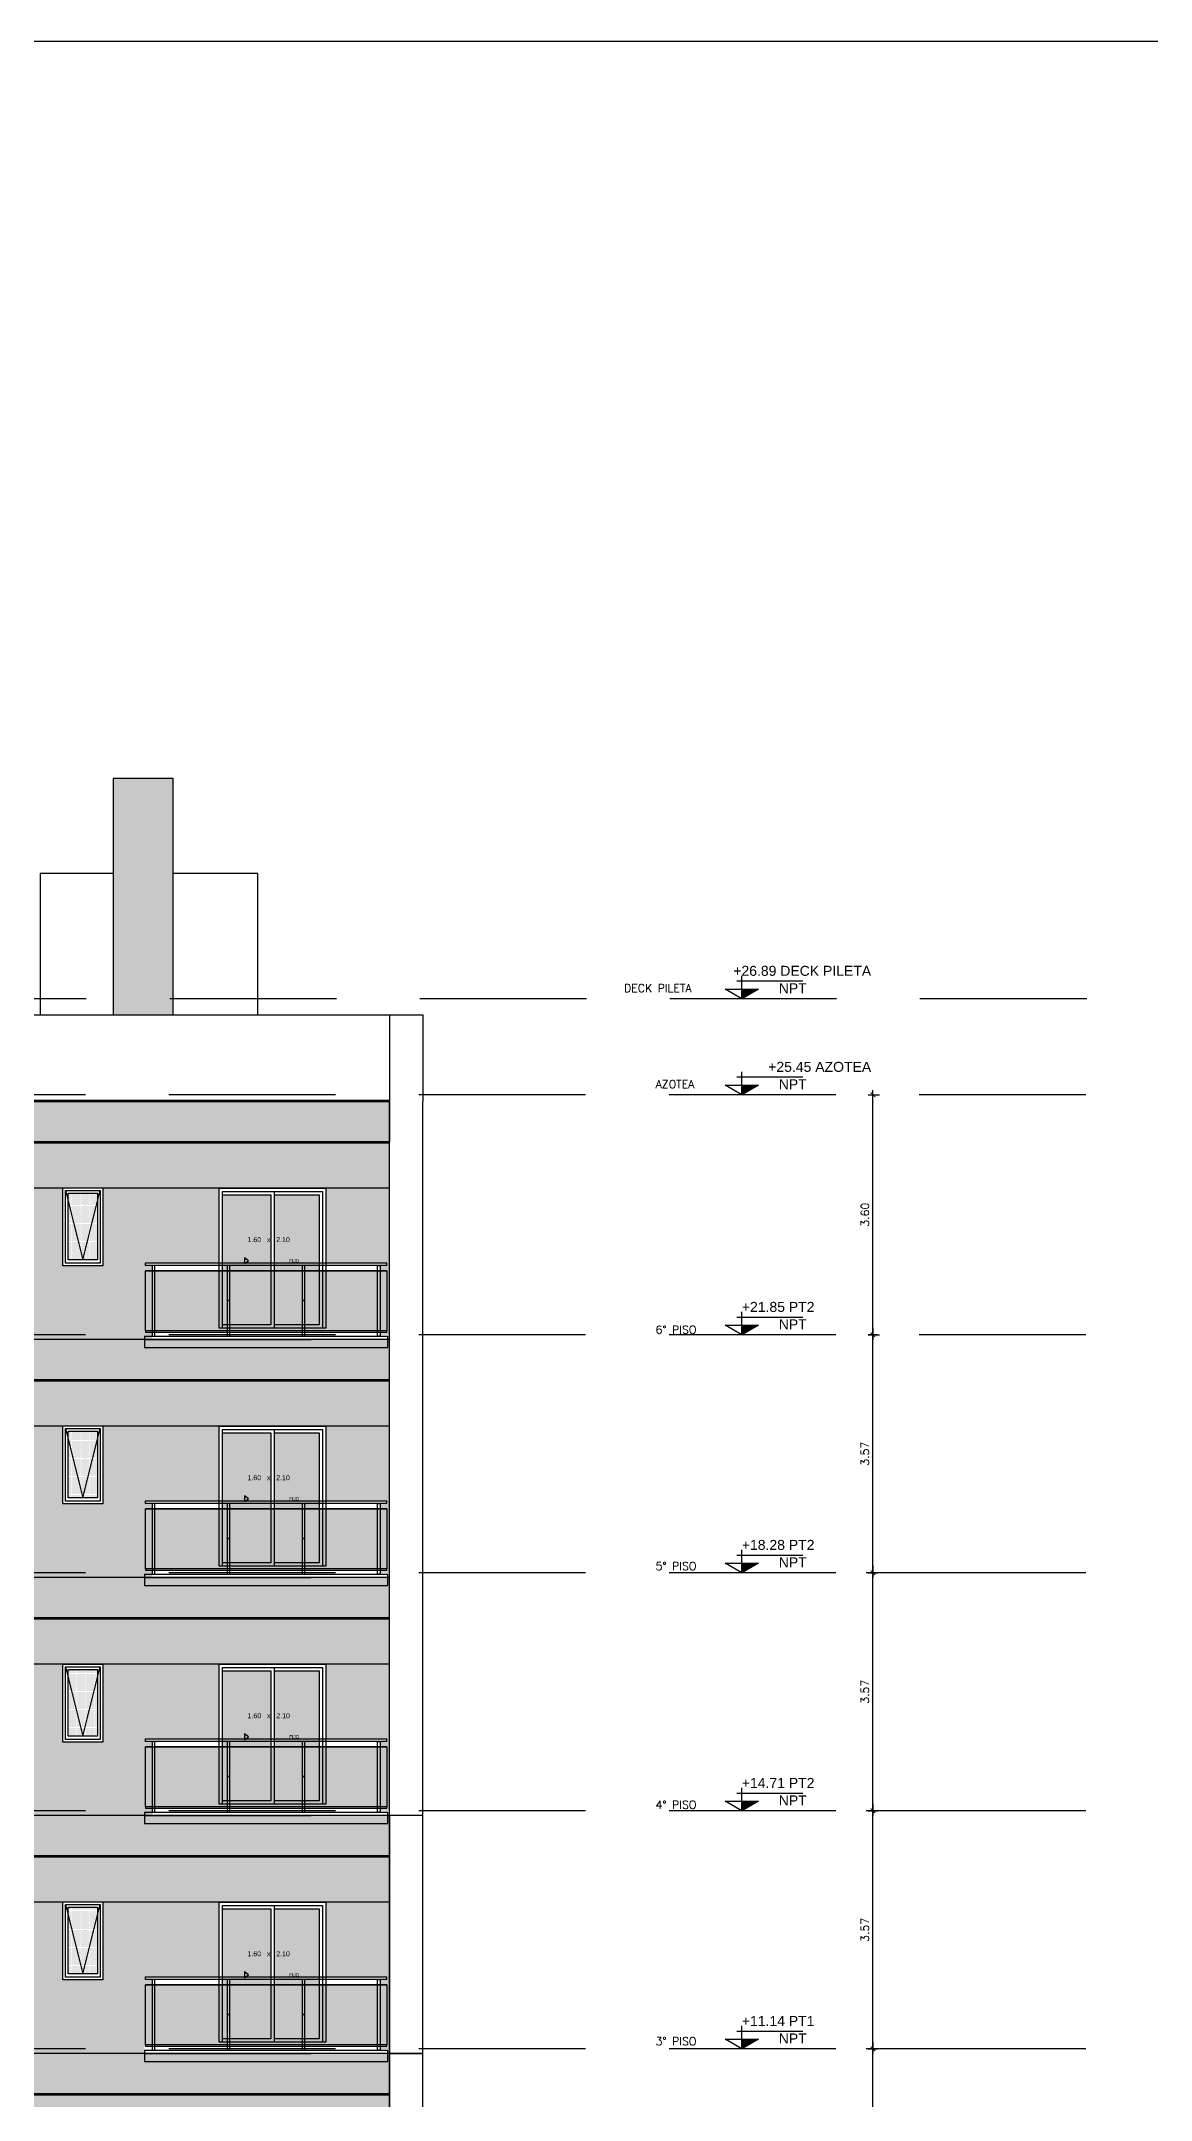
# Model space of a CAD drawing. Header units: metres. Extents: x 126 to 596, y -539 to -70.
# Drawn here: x 414.48 to 431.12, y -386.72 to -355.84 of the extents above; entities that cross this region are included whole.
import ezdxf
from ezdxf.enums import TextEntityAlignment as Align

# ---------------------------------------------------------------- set-up
doc = ezdxf.new("R2010")
doc.units = ezdxf.units.M
doc.header["$LTSCALE"] = 10
doc.linetypes.add('DASHED2', pattern=[0.375, 0.25, -0.125])
doc.linetypes.add('HIDDEN', pattern=[0.375, 0.25, -0.125])
for name, color, linetype in [('0.1', 1, 'Continuous'), ('01', 1, 'Continuous'), ('3', 3, 'Continuous'), ('A-Aberturas', 2, 'Continuous'), ('A-Balcon', 1, 'Continuous'), ('A-NIVELES', 1, 'Continuous'), ('A-Pisos', 1, 'Continuous'), ('A-Proyección', 1, 'HIDDEN'), ('Aberturas en Fachadas', 2, 'Continuous'), ('Expresión Vidrio', 252, 'Continuous'), ('Fachada', 3, 'Continuous'), ('Fachada 02', 2, 'Continuous'), ('PISO', 251, 'Continuous'), ('TCOTA', 1, 'Continuous'), ('Texto', 3, 'Continuous'), ('Texto Detalles Aberturas', 3, 'Continuous')]:
    doc.layers.add(name, color=color, linetype=linetype)
doc.layers.add('M1-Muro Común 20', color=12, linetype='Continuous', transparency=0.5)
doc.styles.add('Arial', font='arial.ttf')
doc.styles.add('COTAS', font='ROMANS.shx', dxfattribs={"width": 0.7})
doc.styles.add('ROMANS', font='arial.ttf', dxfattribs={"width": 1.02, "height": 1.2})
doc.styles.add('T12', font='romans.shx', dxfattribs={"height": 0.12})
doc.dimstyles.new('DIM50', dxfattribs={"dimtxt": 0.12, "dimasz": 0.07, "dimexe": 0.1, "dimexo": 0.05, "dimgap": 0.06, "dimtad": 1, "dimzin": 4, "dimdsep": 46, "dimtxsty": 'T12', "dimblk1": 'COTA1', "dimblk2": 'COTA1', "dimsah": 1, "dimcen": 0.07, "dimclrt": 3, "dimadec": 0, "dimazin": 0, "dimtfac": 1, "dimtmove": 2, "dimatfit": 0, "dimldrblk": 'COTA1', "dimfxl": 1, "dimtolj": 1, "dimtzin": 4, "dimarcsym": 0})

# ---------------------------------------------------------------- blocks, each defined once
blk = doc.blocks.new('aberturas balcones')
at = {"layer": 'Expresión Vidrio'}
h = blk.add_hatch(dxfattribs=at)
h.set_pattern_fill('DOTS', color=252, scale=0.01)
h.set_pattern_definition([(0, (-1039.733291, 386.921473), (0.0079375, 0.015875), [0, -0.015875])])
h.paths.add_polyline_path([(287.68, -180.006), (287.68, -178.056), (288.405, -178.056), (288.405, -180.006)])
h = blk.add_hatch(dxfattribs=at)
h.set_pattern_fill('DOTS', color=252, scale=0.01)
h.set_pattern_definition([(0, (-1038.733291, 386.921473), (0.0079375, 0.015875), [0, -0.015875])])
h.paths.add_polyline_path([(288.455, -180.006), (288.455, -178.056), (289.13, -178.056), (289.13, -180.006)])
at = {"layer": 'A-Aberturas'}
blk.add_line((287.68, -178.006), (287.68, -178.006), dxfattribs=at)
blk.add_lwpolyline([(287.63, -180.056), (287.63, -177.956), (289.23, -177.956), (289.23, -180.056), (287.63, -180.056)], dxfattribs=at)
for points in [[(287.68, -180.056), (287.68, -178.006), (289.18, -178.006), (289.18, -180.056)], [(287.68, -178.006), (288.455, -178.006), (288.455, -180.056), (287.68, -180.056)]]:
    blk.add_lwpolyline(points, close=True, dxfattribs=at)
at = {"layer": 'A-Aberturas', "color": 1}
for points in [[(287.68, -178.056), (288.405, -178.056), (288.405, -180.006), (287.68, -180.006)], [(288.455, -178.056), (289.13, -178.056), (289.13, -180.006), (288.455, -180.006)]]:
    blk.add_lwpolyline(points, dxfattribs=at)
at = {"layer": 'Texto Detalles Aberturas', "color": 3}
blk.add_lwpolyline([(288.009, -179.003), (288.009, -179.089), (288.069, -179.046)], close=True, dxfattribs=at)
at = {"layer": 'Texto Detalles Aberturas', "color": 3, "style": 'ROMANS'}
blk.add_text('1.60   x   2.10', height=0.075, dxfattribs=at).set_placement((288.055, -178.767))
blk.add_text('FIJO', height=0.05, dxfattribs=at).set_placement((288.755, -179.046), align=Align.MIDDLE_CENTER)
blk = doc.blocks.new('fachada 1a 3')
at = {"layer": '0.1', "transparency": 33554636}
h = blk.add_hatch(color=253, dxfattribs=at)
h.dxf.hatch_style = 1
h.paths.add_polyline_path([(350.844, -132.151), (341.225, -132.151), (341.225, -131.551), (350.844, -131.551)])
h.paths.add_polyline_path([(365.065, -132.151), (351.044, -132.151), (351.044, -131.55), (365.065, -131.55)])
h = blk.add_hatch(color=253, dxfattribs=at)
h.dxf.hatch_style = 1
h.paths.add_polyline_path([(341.225, -132.851), (350.844, -132.851), (350.844, -132.171), (341.225, -132.171)])
h.paths.add_polyline_path([(351.044, -132.171), (365.065, -132.171), (365.065, -132.851), (351.044, -132.851)])
at = {"layer": 'A-Balcon', "transparency": 33554460}
h = blk.add_hatch(color=141, dxfattribs=at)
h.dxf.hatch_style = 1
h.paths.add_polyline_path([(365.024, -134.992), (361.409, -134.992), (361.409, -134.092), (365.024, -134.092)])
at = {"layer": 'Expresión Vidrio'}
h = blk.add_hatch(dxfattribs=at)
h.set_pattern_fill('DOTS', color=252, scale=0.01)
h.set_pattern_definition([(0, (-964.944229, 431.928737), (0.0079375, 0.015875), [0, -0.015875])])
h.paths.add_polyline_path([(360.689, -133.928), (360.689, -132.928), (360.249, -132.928), (360.249, -133.928)])
at = {"layer": 'M1-Muro Común 20', "transparency": 33554534}
h = blk.add_hatch(color=254, dxfattribs=at)
h.dxf.hatch_style = 1
h.paths.add_polyline_path([(342.463, -132.851), (341.224, -132.851), (341.225, -134.981), (341.225, -134.981), (341.225, -135.12), (342.463, -135.12), (342.463, -135.011), (342.465, -135.011), (342.463, -134.991), (342.463, -134.091), (342.463, -134.011), (342.463, -133.971)])
h.paths.add_polyline_path([(365.065, -132.851), (364.112, -132.851), (364.112, -133.97), (365.024, -133.97), (365.024, -134.01), (364.924, -134.01), (364.924, -134.092), (365.024, -134.092), (365.024, -135.012), (364.892, -135.012), (364.924, -135.012), (364.924, -135.051), (365.065, -135.051)])
h.paths.add_polyline_path([(354.995, -135.071), (355.013, -135.071), (355.013, -135.12), (361.392, -135.12), (361.392, -135.012), (361.409, -135.012), (361.409, -134.992), (361.409, -134.092), (361.509, -134.092), (361.509, -134.01), (361.409, -134.01), (361.409, -133.97), (362.512, -133.97), (362.512, -132.851), (360.769, -132.851), (360.769, -134.018), (360.169, -134.018), (360.169, -132.851), (359.346, -132.851), (359.346, -134.021), (358.746, -134.021), (358.746, -132.851), (357.185, -132.851), (357.185, -134.851), (355.585, -134.851), (355.585, -132.851), (354.112, -132.851), (354.112, -133.971), (354.995, -133.971)])
h.paths.add_polyline_path([(346.544, -133.971), (347.969, -133.971), (347.969, -132.851), (344.063, -132.851), (344.063, -133.971), (344.063, -134.011), (344.063, -134.091), (344.063, -134.851), (342.463, -134.851), (342.463, -135.12), (346.544, -135.12)])
h.paths.add_polyline_path([(349.569, -133.971), (350.844, -133.971), (350.844, -132.851), (349.569, -132.851)])
h.paths.add_polyline_path([(351.044, -132.851), (351.044, -133.971), (352.512, -133.971), (352.512, -132.851)])
h.paths.add_polyline_path([(350.844, -133.971), (350.844, -132.851)])
at = {"layer": '0.1'}
for points in [[(365.065, -131.55), (351.044, -131.55)], [(365.065, -135.12), (351.044, -135.12)]]:
    blk.add_lwpolyline(points, dxfattribs=at)
at = {"layer": 'A-Aberturas'}
blk.add_lwpolyline([(360.169, -134.018), (360.169, -132.848), (360.769, -132.848), (360.769, -134.018), (360.169, -134.018)], dxfattribs=at)
for points in [[(360.169, -134.018), (360.169, -132.848), (360.769, -132.848), (360.769, -134.018)], [(360.209, -133.978), (360.209, -132.888), (360.729, -132.888), (360.729, -133.978)]]:
    blk.add_lwpolyline(points, close=True, dxfattribs=at)
at = {"layer": 'A-Aberturas', "color": 1}
blk.add_lwpolyline([(360.249, -133.928), (360.249, -132.928), (360.689, -132.928), (360.689, -133.928)], close=True, dxfattribs=at)
at = {"layer": 'A-Balcon'}
blk.add_line((365.024, -134.01), (365.024, -133.97), dxfattribs=at)
for points in [[(365.024, -134.01), (361.409, -134.01), (361.409, -133.97), (365.024, -133.97)], [(365.024, -134.092), (361.409, -134.092)], [(365.024, -134.992), (361.409, -134.992), (361.409, -135.012), (365.024, -135.012), (365.024, -134.992)]]:
    blk.add_lwpolyline(points, dxfattribs=at)
for points in [[(365.024, -134.992), (361.409, -134.992), (361.409, -134.092), (365.024, -134.092)], [(361.549, -135.072), (361.549, -134.012), (361.509, -134.012), (361.509, -135.072)], [(362.674, -135.07), (362.674, -134.01), (362.634, -134.01), (362.634, -135.07)], [(363.799, -135.07), (363.799, -134.01), (363.759, -134.01), (363.759, -135.07)], [(364.884, -135.072), (364.884, -134.012), (364.924, -134.012), (364.924, -135.072)]]:
    blk.add_lwpolyline(points, close=True, dxfattribs=at)
at = {"layer": 'A-Pisos'}
blk.add_lwpolyline([(365.065, -132.851), (351.044, -132.851)], dxfattribs=at)
for p in [(362.654, -134.538), (363.779, -134.538)]:
    blk.add_point(p, dxfattribs=at)
at = {"layer": 'A-Proyección', "color": 1}
blk.add_lwpolyline([(360.209, -132.888), (360.469, -133.928), (360.729, -132.888)], dxfattribs=at)
at = {"layer": 'Fachada'}
blk.add_lwpolyline([(365.065, -135.121), (365.065, -131.551)], dxfattribs=at)
at = {"layer": 'Fachada 02', "color": 1}
for p, q in [((351.044, -132.151), (365.065, -132.151)), ((351.044, -132.171), (365.065, -132.171))]:
    blk.add_line(p, q, dxfattribs=at)
at = {"layer": 'Fachada 02'}
for p, q in [((361.392, -135.071), (365.042, -135.071)), ((361.392, -135.071), (361.392, -135.241)), ((365.042, -135.237), (365.042, -135.071)), ((361.392, -135.241), (365.042, -135.241))]:
    blk.add_line(p, q, dxfattribs=at)
at = {"layer": 'Fachada 02', "color": 253}
blk.add_lwpolyline([(365.065, -135.12), (365.565, -135.12), (365.565, -131.551), (365.065, -131.551)], close=True, dxfattribs=at)
at = {"layer": 'Fachada 02', "color": 252, "linetype": 'DASHED2', "true_color": 0x939598}
blk.add_lwpolyline([(361.392, -135.121), (361.392, -135.121), (365.042, -135.121)], dxfattribs=at)
at = {"layer": 'Aberturas en Fachadas'}
blk.add_blockref('aberturas balcones', (74.882, 45.105), dxfattribs=at)
blk = doc.blocks.new('fachada 4 a 6')
at = {"layer": '0.1', "transparency": 33554636}
h = blk.add_hatch(color=253, dxfattribs=at)
h.dxf.hatch_style = 1
h.paths.add_polyline_path([(347.278, -169.308), (347.798, -169.308), (347.798, -169.828), (347.278, -169.828)], flags=0)
h.paths.add_polyline_path([(347.318, -169.348), (347.758, -169.348), (347.758, -169.778), (347.318, -169.778)], flags=0)
h.paths.add_polyline_path([(349.459, -170.438), (350.959, -170.438), (350.959, -171.218), (349.459, -171.218)], flags=0)
h.paths.add_polyline_path([(349.754, -169.818), (349.814, -169.861), (349.754, -169.904)], flags=0)
h.paths.add_polyline_path([(350.234, -169.368), (350.909, -169.368), (350.909, -170.338), (350.234, -170.338)], flags=0)
h.paths.add_polyline_path([(352.562, -169.318), (354.062, -169.318), (354.062, -170.388), (353.287, -170.388), (352.562, -170.388)], flags=0)
h.paths.add_polyline_path([(352.562, -170.438), (354.062, -170.438), (354.062, -171.218), (352.562, -171.218)], flags=0)
h.paths.add_polyline_path([(352.856, -169.818), (352.917, -169.861), (352.856, -169.904)], flags=0)
h.paths.add_polyline_path([(353.337, -169.368), (354.012, -169.368), (354.012, -170.338), (353.337, -170.338)], flags=0)
h.paths.add_polyline_path([(355.635, -169.318), (357.135, -169.318), (357.135, -170.388), (356.36, -170.388), (355.635, -170.388)], flags=0)
h.paths.add_polyline_path([(355.635, -170.438), (357.135, -170.438), (357.135, -171.218), (355.635, -171.218)], flags=0)
h.paths.add_polyline_path([(355.93, -169.818), (355.99, -169.861), (355.93, -169.904)], flags=0)
h.paths.add_polyline_path([(356.41, -169.368), (357.085, -169.368), (357.085, -170.338), (356.41, -170.338)], flags=0)
h.paths.add_polyline_path([(358.786, -169.308), (359.306, -169.308), (359.306, -169.828), (358.786, -169.828)], flags=0)
h.paths.add_polyline_path([(358.826, -169.348), (359.266, -169.348), (359.266, -169.778), (358.826, -169.778)], flags=0)
h.paths.add_polyline_path([(360.209, -169.305), (360.729, -169.305), (360.729, -169.825), (360.209, -169.825)], flags=0)
h.paths.add_polyline_path([(360.249, -169.345), (360.689, -169.345), (360.689, -169.775), (360.249, -169.775)], flags=0)
h.paths.add_polyline_path([(350.042, -171.017), (350.284, -171.017), (350.284, -170.902), (350.042, -170.902)], flags=0)
h.paths.add_polyline_path([(349.904, -170.9), (350.402, -170.9), (350.402, -170.785), (349.904, -170.785)], flags=0)
h.paths.add_polyline_path([(350.118, -170.657), (350.296, -170.657), (350.296, -170.579), (350.118, -170.579)], flags=0)
h.paths.add_polyline_path([(350.462, -169.9), (350.639, -169.9), (350.639, -169.822), (350.462, -169.822)], flags=0)
h.paths.add_polyline_path([(353.145, -171.017), (353.387, -171.017), (353.387, -170.902), (353.145, -170.902)], flags=0)
h.paths.add_polyline_path([(353.006, -170.9), (353.505, -170.9), (353.505, -170.785), (353.006, -170.785)], flags=0)
h.paths.add_polyline_path([(353.221, -170.657), (353.398, -170.657), (353.398, -170.579), (353.221, -170.579)], flags=0)
h.paths.add_polyline_path([(353.564, -169.9), (353.742, -169.9), (353.742, -169.822), (353.564, -169.822)], flags=0)
h.paths.add_polyline_path([(356.218, -171.017), (356.461, -171.017), (356.461, -170.902), (356.218, -170.902)], flags=0)
h.paths.add_polyline_path([(356.08, -170.9), (356.578, -170.9), (356.578, -170.785), (356.08, -170.785)], flags=0)
h.paths.add_polyline_path([(356.294, -170.657), (356.472, -170.657), (356.472, -170.579), (356.294, -170.579)], flags=0)
h.paths.add_polyline_path([(356.638, -169.9), (356.815, -169.9), (356.815, -169.822), (356.638, -169.822)], flags=0)
h.paths.add_polyline_path([(360.169, -169.268), (360.769, -169.268), (360.769, -169.265), (360.169, -169.265)])
h.paths.add_polyline_path([(365.065, -167.968), (341.225, -167.968), (341.225, -169.268), (362.512, -169.268), (365.065, -169.268)])
at = {"layer": 'A-Balcon', "transparency": 33554460}
h = blk.add_hatch(color=141, dxfattribs=at)
h.dxf.hatch_style = 1
h.paths.add_polyline_path([(365.024, -171.409), (361.409, -171.409), (361.409, -170.509), (365.024, -170.509)])
at = {"layer": 'Expresión Vidrio'}
h = blk.add_hatch(dxfattribs=at)
h.set_pattern_fill('DOTS', color=252, scale=0.01)
h.set_pattern_definition([(0, (-964.944229, 395.511744), (0.0079375, 0.015875), [0, -0.015875])])
h.paths.add_polyline_path([(360.689, -170.345), (360.689, -169.345), (360.249, -169.345), (360.249, -170.345)])
at = {"layer": 'M1-Muro Común 20', "transparency": 33554534}
h = blk.add_hatch(color=254, dxfattribs=at)
h.dxf.hatch_style = 1
h.paths.add_polyline_path([(349.409, -169.268), (347.838, -169.268), (347.838, -170.438), (347.238, -170.438), (347.238, -169.268), (344.063, -169.268), (344.063, -170.388), (345.172, -170.388), (345.172, -170.428), (345.058, -170.428), (345.058, -170.508), (345.158, -170.508), (345.158, -171.408), (345.172, -171.408), (345.172, -171.428), (345.058, -171.428), (345.058, -171.537), (361.509, -171.537), (361.509, -171.429), (361.409, -171.429), (361.409, -171.409), (361.409, -170.509), (361.509, -170.509), (361.509, -170.427), (361.409, -170.427), (361.409, -170.387), (362.512, -170.387), (362.512, -169.268), (360.769, -169.268), (360.769, -170.435), (360.169, -170.435), (360.169, -169.268), (359.346, -169.268), (359.346, -170.438), (358.746, -170.438), (358.746, -169.268), (357.185, -169.268), (357.185, -171.268), (355.585, -171.268), (355.585, -169.268), (354.112, -169.268), (354.112, -171.268), (352.512, -171.268), (352.512, -169.268), (351.009, -169.268), (351.009, -171.268), (349.409, -171.268)])
h.paths.add_polyline_path([(342.463, -169.268), (341.225, -169.268), (341.225, -171.398), (341.225, -171.398), (341.225, -171.468), (341.343, -171.468), (341.343, -171.428), (341.243, -171.428), (341.243, -171.408), (341.243, -170.508), (341.343, -170.508), (341.343, -170.428), (341.243, -170.428), (341.243, -170.388), (342.463, -170.388)])
h.paths.add_polyline_path([(365.065, -169.268), (364.112, -169.268), (364.112, -170.387), (365.024, -170.387), (365.024, -170.427), (364.924, -170.427), (364.924, -170.509), (365.024, -170.509), (365.024, -171.409), (365.024, -171.429), (364.924, -171.429), (364.924, -171.468), (365.065, -171.468)])
at = {"layer": '0.1'}
for points in [[(365.065, -167.967), (341.225, -167.967)], [(365.065, -171.537), (341.225, -171.537)]]:
    blk.add_lwpolyline(points, dxfattribs=at)
at = {"layer": 'A-Aberturas'}
blk.add_lwpolyline([(360.169, -170.435), (360.169, -169.265), (360.769, -169.265), (360.769, -170.435), (360.169, -170.435)], dxfattribs=at)
for points in [[(360.169, -170.435), (360.169, -169.265), (360.769, -169.265), (360.769, -170.435)], [(360.209, -170.395), (360.209, -169.305), (360.729, -169.305), (360.729, -170.395)]]:
    blk.add_lwpolyline(points, close=True, dxfattribs=at)
at = {"layer": 'A-Aberturas', "color": 1}
blk.add_lwpolyline([(360.249, -170.345), (360.249, -169.345), (360.689, -169.345), (360.689, -170.345)], close=True, dxfattribs=at)
at = {"layer": 'A-Balcon'}
blk.add_line((365.024, -170.427), (365.024, -170.387), dxfattribs=at)
for points in [[(365.024, -170.427), (361.409, -170.427), (361.409, -170.387), (365.024, -170.387)], [(365.024, -170.509), (361.409, -170.509)], [(365.024, -171.409), (361.409, -171.409), (361.409, -171.429), (365.024, -171.429), (365.024, -171.409)]]:
    blk.add_lwpolyline(points, dxfattribs=at)
for points in [[(361.549, -171.489), (361.549, -170.429), (361.509, -170.429), (361.509, -171.489)], [(362.674, -171.487), (362.674, -170.427), (362.634, -170.427), (362.634, -171.487)], [(363.799, -171.487), (363.799, -170.427), (363.759, -170.427), (363.759, -171.487)], [(364.884, -171.489), (364.884, -170.429), (364.924, -170.429), (364.924, -171.489)], [(365.024, -171.409), (361.409, -171.409), (361.409, -170.509), (365.024, -170.509)]]:
    blk.add_lwpolyline(points, close=True, dxfattribs=at)
at = {"layer": 'A-Pisos'}
blk.add_lwpolyline([(365.065, -169.268), (341.225, -169.268)], dxfattribs=at)
for p in [(362.654, -170.955), (363.779, -170.955)]:
    blk.add_point(p, dxfattribs=at)
at = {"layer": 'A-Proyección', "color": 1}
blk.add_lwpolyline([(360.209, -169.305), (360.469, -170.345), (360.729, -169.305)], dxfattribs=at)
at = {"layer": 'Fachada'}
blk.add_lwpolyline([(365.065, -171.538), (365.065, -167.968)], dxfattribs=at)
at = {"layer": 'Fachada 02', "color": 253}
blk.add_line((365.565, -171.538), (365.565, -167.968), dxfattribs=at)
at = {"layer": 'Fachada 02', "color": 1}
for p, q in [((341.225, -168.568), (365.065, -168.568)), ((341.225, -168.588), (365.065, -168.588))]:
    blk.add_line(p, q, dxfattribs=at)
at = {"layer": 'Fachada 02'}
for p, q in [((361.392, -171.488), (361.392, -171.658)), ((361.392, -171.488), (365.042, -171.488)), ((361.392, -171.658), (365.042, -171.658)), ((365.042, -171.654), (365.042, -171.488))]:
    blk.add_line(p, q, dxfattribs=at)
at = {"layer": 'Fachada 02', "color": 252, "linetype": 'DASHED2', "true_color": 0x939598}
blk.add_lwpolyline([(361.392, -171.538), (361.392, -171.538), (365.042, -171.538)], dxfattribs=at)
at = {"layer": 'Aberturas en Fachadas'}
blk.add_blockref('aberturas balcones', (74.882, 8.688), dxfattribs=at)
blk = doc.blocks.new('COTA1')
for p, q in [((-1.5, 0), (1, 0)), ((0, 1), (0, -1))]:
    blk.add_line(p, q)
at = {"const_width": 0.2}
blk.add_lwpolyline([(-0.5, -0.5), (0.5, 0.5)], dxfattribs=at)
blk = doc.blocks.new('*D66')
at = {"layer": 'Defpoints', "color": 0, "transparency": 16777216}
for p in [(568.96, -287.074), (570.313, -287.074), (568.96, -290.644)]:
    blk.add_point(p, dxfattribs=at)
at = {"layer": 'TCOTA', "color": 0, "lineweight": -2, "transparency": 16777216}
for p, q in [((570.263, -287.074), (568.86, -287.074)), ((568.96, -290.574), (568.96, -287.144)), ((569.01, -290.644), (569.06, -290.644))]:
    blk.add_line(p, q, dxfattribs=at)
at = {"layer": 'TCOTA', "color": 0, "lineweight": -2, "transparency": 16777216, "xscale": 0.07, "yscale": 0.07, "zscale": 0.07}
for p, rotation in [((568.96, -287.074), 90), ((568.96, -290.644), 270)]:
    blk.add_blockref('COTA1', p, dxfattribs=dict(at, rotation=rotation))
at = {"layer": 'TCOTA', "color": 3, "transparency": 16777216, "insert": (568.84, -288.859), "char_height": 0.12, "attachment_point": 5, "rotation": 90, "style": 'T12'}
blk.add_mtext('\\A1;3.57', dxfattribs=at)
blk = doc.blocks.new('*D67')
at = {"layer": 'Defpoints', "color": 0, "transparency": 16777216}
for p in [(568.96, -276.364), (568.96, -276.364), (570.313, -279.934)]:
    blk.add_point(p, dxfattribs=at)
at = {"layer": 'TCOTA', "color": 0, "lineweight": -2, "transparency": 16777216}
for p, q in [((568.96, -279.864), (568.96, -276.434)), ((569.01, -276.364), (569.06, -276.364)), ((570.263, -279.934), (568.86, -279.934))]:
    blk.add_line(p, q, dxfattribs=at)
at = {"layer": 'TCOTA', "color": 0, "lineweight": -2, "transparency": 16777216, "xscale": 0.07, "yscale": 0.07, "zscale": 0.07}
for p, rotation in [((568.96, -276.364), 90), ((568.96, -279.934), 270)]:
    blk.add_blockref('COTA1', p, dxfattribs=dict(at, rotation=rotation))
at = {"layer": 'TCOTA', "color": 3, "transparency": 16777216, "insert": (568.84, -278.149), "char_height": 0.12, "attachment_point": 5, "rotation": 90, "style": 'T12'}
blk.add_mtext('\\A1;3.57', dxfattribs=at)
blk = doc.blocks.new('*D68')
at = {"layer": 'Defpoints', "color": 0, "transparency": 16777216}
for p in [(568.96, -283.504), (570.313, -283.504), (570.313, -287.074)]:
    blk.add_point(p, dxfattribs=at)
at = {"layer": 'TCOTA', "color": 0, "lineweight": -2, "transparency": 16777216}
for p, q in [((570.263, -283.504), (568.86, -283.504)), ((568.96, -287.004), (568.96, -283.574)), ((570.263, -287.074), (568.86, -287.074))]:
    blk.add_line(p, q, dxfattribs=at)
at = {"layer": 'TCOTA', "color": 0, "lineweight": -2, "transparency": 16777216, "xscale": 0.07, "yscale": 0.07, "zscale": 0.07}
for p, rotation in [((568.96, -283.504), 90), ((568.96, -287.074), 270)]:
    blk.add_blockref('COTA1', p, dxfattribs=dict(at, rotation=rotation))
at = {"layer": 'TCOTA', "color": 3, "transparency": 16777216, "insert": (568.84, -285.289), "char_height": 0.12, "attachment_point": 5, "rotation": 90, "style": 'T12'}
blk.add_mtext('\\A1;3.57', dxfattribs=at)
blk = doc.blocks.new('*D69')
at = {"layer": 'Defpoints', "color": 0, "transparency": 16777216}
for p in [(568.96, -279.934), (570.313, -279.934), (570.313, -283.504)]:
    blk.add_point(p, dxfattribs=at)
at = {"layer": 'TCOTA', "color": 0, "lineweight": -2, "transparency": 16777216}
for p, q in [((570.263, -279.934), (568.86, -279.934)), ((568.96, -283.434), (568.96, -280.004)), ((570.263, -283.504), (568.86, -283.504))]:
    blk.add_line(p, q, dxfattribs=at)
at = {"layer": 'TCOTA', "color": 0, "lineweight": -2, "transparency": 16777216, "xscale": 0.07, "yscale": 0.07, "zscale": 0.07}
for p, rotation in [((568.96, -279.934), 90), ((568.96, -283.504), 270)]:
    blk.add_blockref('COTA1', p, dxfattribs=dict(at, rotation=rotation))
at = {"layer": 'TCOTA', "color": 3, "transparency": 16777216, "insert": (568.84, -281.719), "char_height": 0.12, "attachment_point": 5, "rotation": 90, "style": 'T12'}
blk.add_mtext('\\A1;3.57', dxfattribs=at)
blk = doc.blocks.new('*D70')
at = {"layer": 'Defpoints', "color": 0, "transparency": 16777216}
for p in [(568.96, -272.764), (568.96, -272.764), (568.96, -276.364)]:
    blk.add_point(p, dxfattribs=at)
at = {"layer": 'TCOTA', "color": 0, "lineweight": -2, "transparency": 16777216}
for p, q in [((568.96, -276.294), (568.96, -272.834)), ((569.01, -272.764), (569.06, -272.764)), ((569.01, -276.364), (569.06, -276.364))]:
    blk.add_line(p, q, dxfattribs=at)
at = {"layer": 'TCOTA', "color": 0, "lineweight": -2, "transparency": 16777216, "xscale": 0.07, "yscale": 0.07, "zscale": 0.07}
for p, rotation in [((568.96, -272.764), 90), ((568.96, -276.364), 270)]:
    blk.add_blockref('COTA1', p, dxfattribs=dict(at, rotation=rotation))
at = {"layer": 'TCOTA', "color": 3, "transparency": 16777216, "insert": (568.84, -274.564), "char_height": 0.12, "attachment_point": 5, "rotation": 90, "style": 'T12'}
blk.add_mtext('\\A1;3.60', dxfattribs=at)
blk = doc.blocks.new('NivelGen')
blk.add_hatch(color=256).paths.add_polyline_path([(0.251, 0.145), (0, 0.145), (0, 0)])
for p, q in [((0, 0), (0, 0.343)), ((-0.077, 0.266), (0.913, 0.266))]:
    blk.add_line(p, q)
at = {"const_width": 0.01}
blk.add_lwpolyline([(-0.251, 0.145), (0, 0), (0.251, 0.145)], dxfattribs=at)
blk.add_lwpolyline([(0, 0), (-0.251, 0.145), (0.251, 0.145), (0, 0)])
at = {"style": 'COTAS', "width": 0.7}
for tag, p in [('NIVEL', (0.973, 0.365)), ('NPT.INT', (0.973, 0.048))]:
    blk.add_attdef(tag, text='', height=0.2, dxfattribs=at).set_placement(p, align=Align.RIGHT)
blk = doc.blocks.new('niveles')
at = {"layer": 'PISO', "linetype": 'HIDDEN'}
for p, q in [((572.165, -271.324, 0), (533.187, -271.324, 0)), ((572.152, -272.764), (533.455, -272.764)), ((572.152, -276.364), (533.455, -276.364)), ((572.152, -279.934), (533.455, -279.934)), ((572.152, -283.504), (533.455, -283.504)), ((572.152, -287.074), (533.455, -287.074))]:
    blk.add_line(p, q, dxfattribs=at)
at = {"layer": 'A-NIVELES'}
ref = blk.add_blockref('NivelGen', (566.994, -271.324, 0), dxfattribs=at)
ref.add_attrib('NIVEL', '+26.89 DECK PILETA', dxfattribs={"layer": '0', "height": 0.15, "style": 'Arial'}).set_placement((568.933, -270.981, 0), align=Align.RIGHT)
ref.add_attrib('NPT.INT', 'NPT', dxfattribs={"layer": '0', "height": 0.15, "style": 'Arial'}).set_placement((567.967, -271.243, 0), align=Align.RIGHT)
ref = blk.add_blockref('NivelGen', (566.994, -272.764), dxfattribs=at)
ref.add_attrib('NIVEL', '+25.45 AZOTEA', dxfattribs={"layer": '0', "height": 0.15, "style": 'Arial'}).set_placement((568.933, -272.421), align=Align.RIGHT)
ref.add_attrib('NPT.INT', 'NPT', dxfattribs={"layer": '0', "height": 0.15, "style": 'Arial'}).set_placement((567.967, -272.683), align=Align.RIGHT)
ref = blk.add_blockref('NivelGen', (566.994, -276.364), dxfattribs=at)
ref.add_attrib('NIVEL', '+21.85 PT2', dxfattribs={"layer": '0', "height": 0.15, "style": 'Arial'}).set_placement((568.083, -276.021), align=Align.RIGHT)
ref.add_attrib('NPT.INT', 'NPT', dxfattribs={"layer": '0', "height": 0.15, "style": 'Arial'}).set_placement((567.967, -276.283), align=Align.RIGHT)
ref = blk.add_blockref('NivelGen', (566.994, -279.934), dxfattribs=at)
ref.add_attrib('NIVEL', '+18.28 PT2', dxfattribs={"layer": '0', "height": 0.15, "style": 'Arial'}).set_placement((568.083, -279.591), align=Align.RIGHT)
ref.add_attrib('NPT.INT', 'NPT', dxfattribs={"layer": '0', "height": 0.15, "style": 'Arial'}).set_placement((567.967, -279.853), align=Align.RIGHT)
ref = blk.add_blockref('NivelGen', (566.994, -283.504), dxfattribs=at)
ref.add_attrib('NIVEL', '+14.71 PT2', dxfattribs={"layer": '0', "height": 0.15, "style": 'Arial'}).set_placement((568.083, -283.161), align=Align.RIGHT)
ref.add_attrib('NPT.INT', 'NPT', dxfattribs={"layer": '0', "height": 0.15, "style": 'Arial'}).set_placement((567.967, -283.423), align=Align.RIGHT)
ref = blk.add_blockref('NivelGen', (566.994, -287.074), dxfattribs=at)
ref.add_attrib('NIVEL', '+11.14 PT1', dxfattribs={"layer": '0', "height": 0.15, "style": 'Arial'}).set_placement((568.083, -286.731), align=Align.RIGHT)
ref.add_attrib('NPT.INT', 'NPT', dxfattribs={"layer": '0', "height": 0.15, "style": 'Arial'}).set_placement((567.967, -286.993), align=Align.RIGHT)
at = {"layer": 'Texto', "style": 'T12'}
for s, p in [('DECK PILETA', (565.228, -271.226, 0)), ('AZOTEA', (565.701, -272.666)), ('6° PISO', (565.701, -276.348)), ('5° PISO', (565.701, -279.893)), ('4° PISO', (565.701, -283.473)), ('3° PISO', (565.701, -287.019))]:
    blk.add_text(s, height=0.12, dxfattribs=at).set_placement(p)
at = {"layer": 'TCOTA'}
for base, p1, p2, picture, middle in [((568.96, -272.764), (568.96, -276.364), (568.96, -272.764), '*D70', (568.84, -274.564)), ((568.96, -276.364), (570.313, -279.934), (568.96, -276.364), '*D67', (568.84, -278.149)), ((568.96, -279.934), (570.313, -283.504), (570.313, -279.934), '*D69', (568.84, -281.719)), ((568.96, -283.504), (570.313, -287.074), (570.313, -283.504), '*D68', (568.84, -285.289)), ((568.96, -287.074), (568.96, -290.644), (570.313, -287.074), '*D66', (568.84, -288.859))]:
    dim = blk.add_linear_dim(base=base, p1=p1, p2=p2, angle=90, dimstyle='DIM50', override={"dimarcsym": 1}, dxfattribs=at)
    dim.commit()
    dim.dimension.update_dxf_attribs({"geometry": picture, "text_midpoint": middle})

msp = doc.modelspace()

# ---------------------------------------------------------------- hatches: boundary and pattern name
at = {"layer": '0.1', "transparency": 33554636}
h = msp.add_hatch(color=253, dxfattribs=at)
h.dxf.hatch_style = 1
h.paths.add_polyline_path([(397.54, -381.275), (397.48, -381.318), (397.48, -381.232)], flags=16)
h.paths.add_polyline_path([(401.916, -380.225), (402.436, -380.225), (402.436, -380.745), (401.916, -380.745)], flags=0)
h.paths.add_polyline_path([(401.956, -380.265), (402.396, -380.265), (402.396, -380.695), (401.956, -380.695)], flags=0)
h.paths.add_polyline_path([(404.096, -381.355), (405.596, -381.355), (405.596, -382.135), (404.096, -382.135)], flags=0)
h.paths.add_polyline_path([(404.391, -380.735), (404.452, -380.778), (404.391, -380.821)], flags=0)
h.paths.add_polyline_path([(404.871, -380.285), (405.546, -380.285), (405.546, -381.255), (404.871, -381.255)], flags=0)
h.paths.add_polyline_path([(407.199, -380.235), (408.699, -380.235), (408.699, -381.305), (407.924, -381.305), (407.199, -381.305)], flags=0)
h.paths.add_polyline_path([(407.199, -381.355), (408.699, -381.355), (408.699, -382.135), (407.199, -382.135)], flags=0)
h.paths.add_polyline_path([(407.494, -380.735), (407.554, -380.778), (407.494, -380.821)], flags=0)
h.paths.add_polyline_path([(407.974, -380.285), (408.649, -380.285), (408.649, -381.255), (407.974, -381.255)], flags=0)
h.paths.add_polyline_path([(410.272, -380.235), (411.772, -380.235), (411.772, -381.305), (410.997, -381.305), (410.272, -381.305)], flags=0)
h.paths.add_polyline_path([(410.272, -381.355), (411.772, -381.355), (411.772, -382.135), (410.272, -382.135)], flags=0)
h.paths.add_polyline_path([(410.567, -380.735), (410.628, -380.778), (410.567, -380.821)], flags=0)
h.paths.add_polyline_path([(411.047, -380.285), (411.722, -380.285), (411.722, -381.255), (411.047, -381.255)], flags=0)
h.paths.add_polyline_path([(413.423, -380.225), (413.943, -380.225), (413.943, -380.745), (413.423, -380.745)], flags=0)
h.paths.add_polyline_path([(413.463, -380.265), (413.903, -380.265), (413.903, -380.695), (413.463, -380.695)], flags=0)
h.paths.add_polyline_path([(414.846, -380.223), (415.366, -380.223), (415.366, -380.743), (414.846, -380.743)], flags=0)
h.paths.add_polyline_path([(414.886, -380.263), (415.326, -380.263), (415.326, -380.693), (414.886, -380.693)], flags=0)
h.paths.add_polyline_path([(404.68, -381.934), (404.922, -381.934), (404.922, -381.819), (404.68, -381.819)], flags=0)
h.paths.add_polyline_path([(404.541, -381.817), (405.04, -381.817), (405.04, -381.702), (404.541, -381.702)], flags=0)
h.paths.add_polyline_path([(404.756, -381.574), (404.933, -381.574), (404.933, -381.497), (404.756, -381.497)], flags=0)
h.paths.add_polyline_path([(405.099, -380.817), (405.276, -380.817), (405.276, -380.739), (405.099, -380.739)], flags=0)
h.paths.add_polyline_path([(407.782, -381.934), (408.024, -381.934), (408.024, -381.819), (407.782, -381.819)], flags=0)
h.paths.add_polyline_path([(407.644, -381.817), (408.142, -381.817), (408.142, -381.702), (407.644, -381.702)], flags=0)
h.paths.add_polyline_path([(407.858, -381.574), (408.036, -381.574), (408.036, -381.497), (407.858, -381.497)], flags=0)
h.paths.add_polyline_path([(408.202, -380.817), (408.379, -380.817), (408.379, -380.739), (408.202, -380.739)], flags=0)
h.paths.add_polyline_path([(410.856, -381.934), (411.098, -381.934), (411.098, -381.819), (410.856, -381.819)], flags=0)
h.paths.add_polyline_path([(410.717, -381.817), (411.216, -381.817), (411.216, -381.702), (410.717, -381.702)], flags=0)
h.paths.add_polyline_path([(410.932, -381.574), (411.109, -381.574), (411.109, -381.497), (410.932, -381.497)], flags=0)
h.paths.add_polyline_path([(411.275, -380.817), (411.453, -380.817), (411.453, -380.739), (411.275, -380.739)], flags=0)
h.paths.add_polyline_path([(397.507, -381.016), (398.181, -381.016), (398.181, -380.902), (397.507, -380.902)], flags=16)
h.paths.add_polyline_path([(398.138, -381.314), (398.315, -381.314), (398.315, -381.236), (398.138, -381.236)], flags=17)
h.paths.add_polyline_path([(414.806, -380.185), (415.406, -380.185), (415.406, -380.183), (414.806, -380.183)])
h.paths.add_polyline_path([(419.702, -378.885), (395.862, -378.885), (395.862, -380.185), (417.149, -380.185), (419.702, -380.185)])
h.paths.add_polyline_path([(397.926, -381.305), (397.926, -380.235), (397.151, -380.235), (397.151, -381.305)])
at = {"layer": 'A-Balcon', "transparency": 33554460}
h = msp.add_hatch(color=141, dxfattribs=at)
h.dxf.hatch_style = 1
h.paths.add_polyline_path([(419.661, -382.326), (416.047, -382.326), (416.047, -381.426), (419.661, -381.426)])
at = {"layer": 'Expresión Vidrio'}
h = msp.add_hatch(dxfattribs=at)
h.set_pattern_fill('DOTS', color=252, scale=0.01)
h.set_pattern_definition([(0, (-910.306828, 184.59449), (0.0079375, 0.015875), [0, -0.015875])])
h.paths.add_polyline_path([(415.326, -381.263), (415.326, -380.263), (414.886, -380.263), (414.886, -381.263)])
at = {"layer": 'M1-Muro Común 20', "transparency": 33554559}
h = msp.add_hatch(color=8, dxfattribs=at)
h.dxf.hatch_style = 1
h.paths.add_polyline_path([(415.561, -370.447), (416.461, -370.447), (416.461, -366.902), (415.561, -366.902)])
at = {"layer": 'M1-Muro Común 20', "transparency": 33554534}
h = msp.add_hatch(color=254, dxfattribs=at)
h.dxf.hatch_style = 1
h.paths.add_polyline_path([(397.1, -380.165), (395.862, -380.165), (395.862, -382.315), (395.862, -382.315), (395.862, -382.385), (395.979, -382.385), (395.979, -382.345), (395.879, -382.345), (395.879, -382.325), (395.879, -381.425), (395.979, -381.425), (395.979, -381.345), (395.879, -381.345), (395.879, -381.305), (397.1, -381.305)])
h.paths.add_polyline_path([(419.701, -380.185), (418.749, -380.185), (418.749, -381.304), (419.661, -381.304), (419.661, -381.344), (419.561, -381.344), (419.561, -381.426), (419.661, -381.426), (419.661, -382.326), (419.661, -382.346), (419.561, -382.346), (419.561, -382.385), (419.701, -382.385)])
h.paths.add_polyline_path([(405.646, -381.305), (405.702, -381.305), (405.702, -382.365), (399.694, -382.365), (399.694, -382.405), (405.481, -382.405), (405.481, -382.405), (405.681, -382.405), (405.681, -382.454), (416.146, -382.454), (416.146, -382.346), (416.046, -382.346), (416.046, -382.326), (416.046, -381.426), (416.146, -381.426), (416.146, -381.344), (416.046, -381.344), (416.046, -381.304), (417.149, -381.304), (417.149, -380.185), (415.406, -380.185), (415.406, -381.353), (414.806, -381.353), (414.806, -380.185), (413.983, -380.185), (413.983, -381.355), (413.383, -381.355), (413.383, -380.185), (411.822, -380.185), (411.822, -382.185), (410.222, -382.185), (410.222, -380.185), (408.749, -380.185), (408.749, -382.185), (407.149, -382.185), (407.149, -380.185), (405.646, -380.185)])
h.paths.add_polyline_path([(398.708, -381.285), (401.875, -381.285), (401.875, -380.165), (398.708, -380.165)])
h.paths.add_polyline_path([(402.475, -381.285), (404.046, -381.285), (404.046, -380.165), (402.475, -380.165)])

# ---------------------------------------------------------------- linework, layer by layer
at = {"layer": '0.1', "elevation": 0}
for points in [[(419.702, -378.885), (395.862, -378.885)], [(419.702, -382.455), (395.862, -382.455)]]:
    msp.add_lwpolyline(points, dxfattribs=at)
at = {"layer": '01', "color": 253, "elevation": 0}
msp.add_lwpolyline([(419.702, -370.447), (420.202, -370.447), (420.202, -371.745)], dxfattribs=at)
at = {"layer": '3', "color": 2, "elevation": 0}
for points in [[(416.461, -370.447), (416.461, -366.902), (415.561, -366.902), (415.561, -370.447)], [(415.561, -368.325), (414.464, -368.325), (414.464, -370.447), (417.728, -370.447), (417.728, -368.325), (416.461, -368.325)]]:
    msp.add_lwpolyline(points, dxfattribs=at)
at = {"layer": '3', "color": 3, "elevation": 0}
msp.add_lwpolyline([(395.862, -371.745), (395.862, -370.447), (400.922, -370.447), (400.922, -367.745), (413.869, -367.745), (413.869, -370.447), (419.702, -370.447), (419.702, -372.359)], dxfattribs=at)
at = {"layer": 'A-Aberturas'}
msp.add_lwpolyline([(126.138, -355.844), (596.014, -355.844), (596.014, -413.301), (126.138, -413.301)], close=True, dxfattribs=at)
at = {"layer": 'A-Aberturas', "elevation": 0}
msp.add_lwpolyline([(414.806, -381.353), (414.806, -380.183), (415.406, -380.183), (415.406, -381.353), (414.806, -381.353)], dxfattribs=at)
for points in [[(414.806, -381.353), (414.806, -380.183), (415.406, -380.183), (415.406, -381.353)], [(414.846, -381.313), (414.846, -380.223), (415.366, -380.223), (415.366, -381.313)]]:
    msp.add_lwpolyline(points, close=True, dxfattribs=at)
at = {"layer": 'A-Aberturas', "color": 1, "elevation": 0}
msp.add_lwpolyline([(414.886, -381.263), (414.886, -380.263), (415.326, -380.263), (415.326, -381.263)], close=True, dxfattribs=at)
at = {"layer": 'A-Balcon'}
msp.add_line((419.661, -381.345, 0), (419.661, -381.305, 0), dxfattribs=at)
at = {"layer": 'A-Balcon', "elevation": 0}
for points in [[(419.661, -381.345), (416.047, -381.345), (416.047, -381.305), (419.661, -381.305)], [(419.661, -381.426), (416.047, -381.426)], [(419.661, -382.326), (416.047, -382.326), (416.047, -382.346), (419.661, -382.346), (419.661, -382.326)]]:
    msp.add_lwpolyline(points, dxfattribs=at)
for points in [[(419.661, -382.326), (416.047, -382.326), (416.047, -381.426), (419.661, -381.426)], [(416.187, -382.406), (416.187, -381.346), (416.147, -381.346), (416.147, -382.406)], [(417.311, -382.405), (417.311, -381.345), (417.271, -381.345), (417.271, -382.405)], [(418.436, -382.405), (418.436, -381.345), (418.396, -381.345), (418.396, -382.405)], [(419.521, -382.406), (419.521, -381.346), (419.561, -381.346), (419.561, -382.406)]]:
    msp.add_lwpolyline(points, close=True, dxfattribs=at)
at = {"layer": 'A-Pisos', "elevation": 0}
msp.add_lwpolyline([(419.702, -380.185), (395.862, -380.185)], dxfattribs=at)
at = {"layer": 'A-Pisos'}
for p in [(417.291, -381.872, 0), (418.416, -381.872, 0)]:
    msp.add_point(p, dxfattribs=at)
at = {"layer": 'A-Proyección', "color": 1, "elevation": 0}
msp.add_lwpolyline([(414.846, -380.223), (415.106, -381.263), (415.366, -380.223)], dxfattribs=at)
at = {"layer": 'Fachada', "color": 1}
msp.add_line((420.202, -382.455, 0), (420.202, -378.885, 0), dxfattribs=at)
at = {"layer": 'Fachada', "elevation": 0}
for points in [[(419.702, -381.385), (419.702, -378.785)], [(419.702, -382.455), (419.702, -378.885)]]:
    msp.add_lwpolyline(points, dxfattribs=at)
at = {"layer": 'Fachada 02', "color": 1}
for p, q in [((395.862, -371.725, 0), (419.702, -371.725, 0)), ((395.862, -371.745, 0), (419.702, -371.745, 0)), ((395.862, -379.485, 0), (419.702, -379.485, 0)), ((395.862, -379.505, 0), (419.702, -379.505, 0))]:
    msp.add_line(p, q, dxfattribs=at)
at = {"layer": 'Fachada 02', "color": 253}
for p, q in [((420.202, -382.385, 0), (420.202, -378.785, 0)), ((420.202, -382.455, 0), (420.202, -378.885, 0))]:
    msp.add_line(p, q, dxfattribs=at)
at = {"layer": 'Fachada 02'}
for p, q in [((416.029, -382.405, 0), (416.029, -382.575, 0)), ((416.029, -382.405, 0), (419.679, -382.405, 0)), ((419.679, -382.571, 0), (419.679, -382.405, 0)), ((416.029, -382.575, 0), (419.679, -382.575, 0))]:
    msp.add_line(p, q, dxfattribs=at)
at = {"layer": 'Fachada 02', "color": 252, "linetype": 'DASHED2', "true_color": 0x939598, "elevation": 0}
msp.add_lwpolyline([(416.029, -382.455), (416.029, -382.455), (419.679, -382.455)], dxfattribs=at)
at = {"layer": 'Fachada 02', "color": 253, "elevation": 0}
msp.add_lwpolyline([(420.202, -385.955), (420.202, -382.385)], dxfattribs=at)
msp.add_lwpolyline([(420.202, -385.955), (420.202, -382.385)], dxfattribs=at)

# ---------------------------------------------------------------- block references
for name, p in [('fachada 4 a 6', (54.637, -203.777, 0)), ('fachada 4 a 6', (54.637, -207.347, 0)), ('fachada 1a 3', (54.637, -250.904, 0)), ('fachada 1a 3', (54.637, -254.474, 0))]:
    msp.add_blockref(name, p)
at = {"layer": 'Aberturas en Fachadas'}
msp.add_blockref('aberturas balcones', (129.52, -202.229, 0), dxfattribs=at)
at = {"layer": 'Fachada 02', "color": 253}
msp.add_blockref('niveles', (-142.008, -98.881, 0), dxfattribs=at)

doc.saveas('drawing.dxf')
